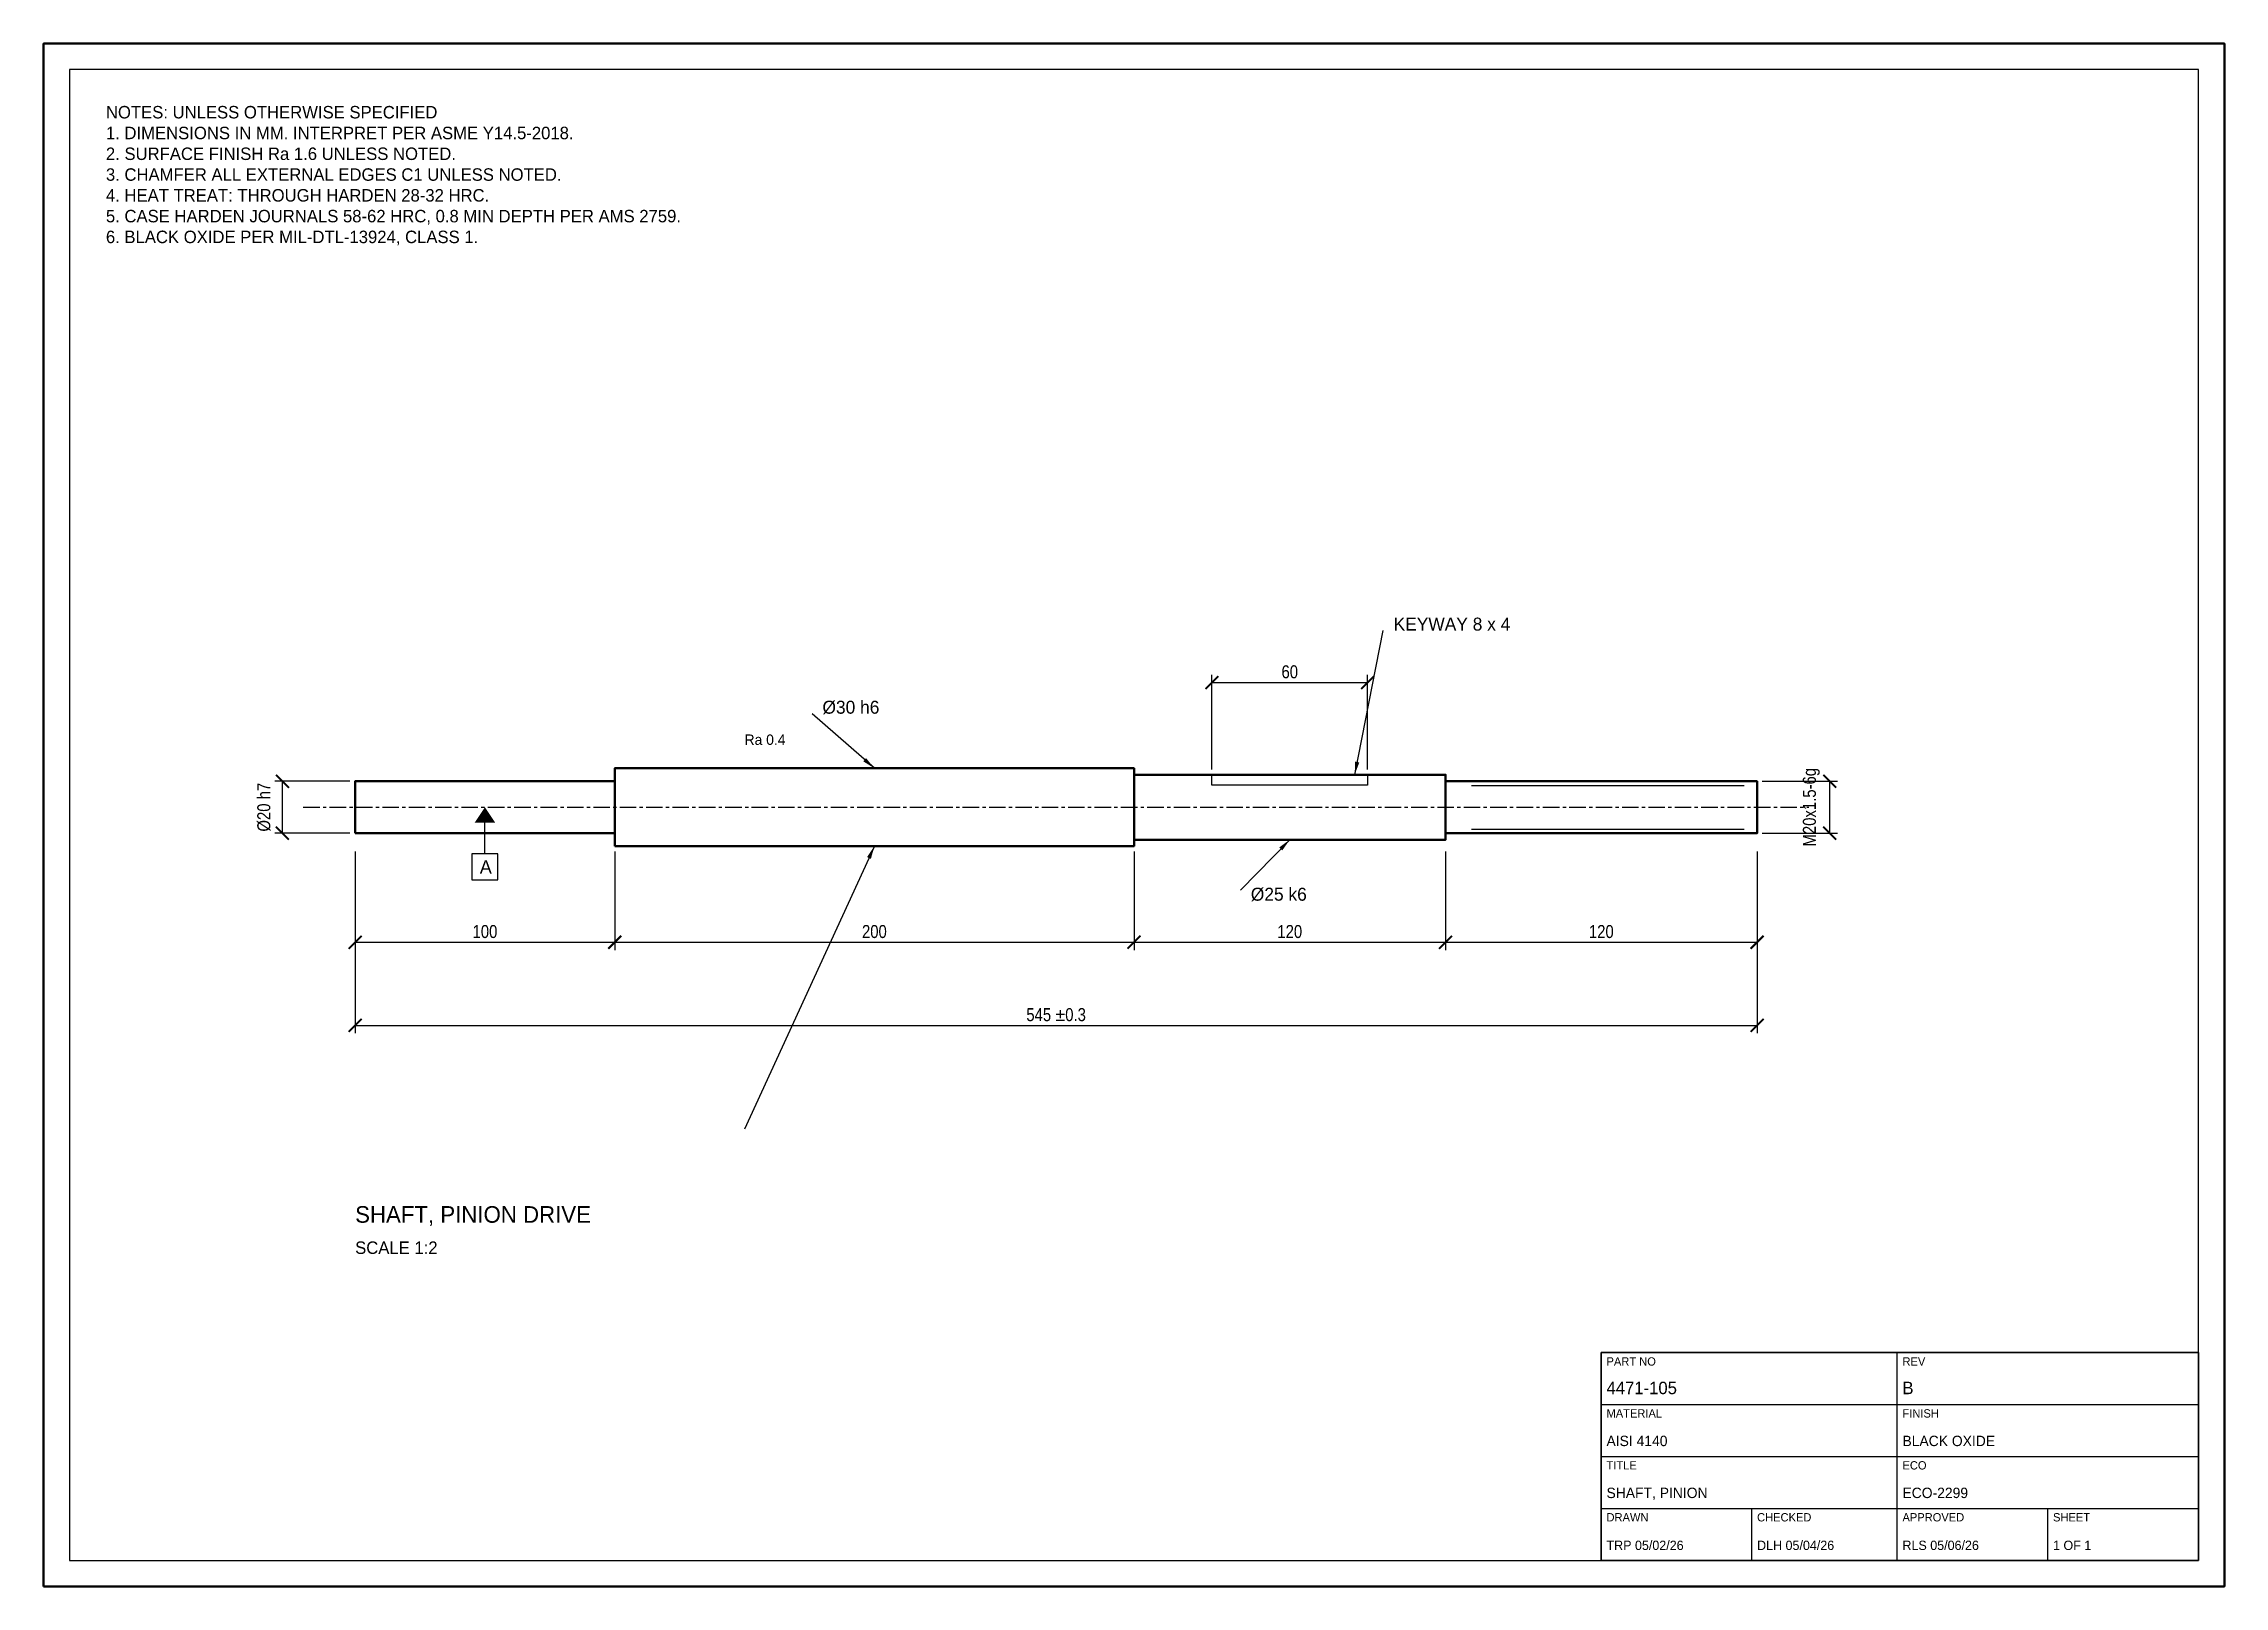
# Model space of a CAD drawing. Header units: millimetres. Extents: x 0 to 420, y 0 to 297.
import ezdxf

# ---------------------------------------------------------------- set-up
doc = ezdxf.new("R2010")
doc.units = ezdxf.units.MM
doc.linetypes.add('CENTER', pattern=[5.08, 3.175, -0.635, 0.635, -0.635])
for name, color, linetype in [('DIMS', 7, 'Continuous'), ('GDT', 7, 'Continuous'), ('GEOM', 7, 'Continuous'), ('NOTES', 7, 'Continuous'), ('TEXT', 7, 'Continuous'), ('TITLE', 7, 'Continuous')]:
    doc.layers.add(name, color=color, linetype=linetype)
doc.styles.add('OpenSansCondensed-Light', font='OpenSansCondensed-Light.ttf')
doc.dimstyles.new('EZDXF', dxfattribs={"dimtxt": 2.5, "dimasz": 2.5, "dimexe": 1.5, "dimexo": 1, "dimgap": 0.8, "dimtad": 1, "dimdec": 1, "dimlfac": 2, "dimzin": 12, "dimdsep": 46, "dimtxsty": 'OpenSansCondensed-Light', "dimblk": 'ARCHTICK', "dimcen": 2.5, "dimazin": 3, "dimtfac": 0.5, "dimtmove": 2, "dimatfit": 3})

# ---------------------------------------------------------------- blocks, each defined once
blk = doc.blocks.new('_ARCHTICK')
at = {"color": 0, "linetype": 'BYBLOCK', "const_width": 0.15}
blk.add_lwpolyline([(-0.5, -0.5), (0.5, 0.5)], dxfattribs=at)

msp = doc.modelspace()

# ---------------------------------------------------------------- linework, layer by layer
at = {"layer": 'GDT'}
msp.add_line((85, 141), (85, 147), dxfattribs=at)
msp.add_lwpolyline([(82.5, 136), (87.5, 136), (87.5, 141), (82.5, 141)], close=True, dxfattribs=at)
msp.add_solid([(83, 147), (87, 147), (85, 150)], dxfattribs=at)
at = {"layer": 'GEOM', "color": 8}
for p, q in [((275, 154.2), (327.5, 154.2)), ((275, 145.8), (327.5, 145.8))]:
    msp.add_line(p, q, dxfattribs=at)
at = {"layer": 'GEOM', "color": 8, "linetype": 'CENTER'}
msp.add_line((50, 150), (340, 150), dxfattribs=at)
at = {"layer": 'GEOM', "lineweight": 50}
for points in [[(0, 0), (420, 0), (420, 297), (0, 297)], [(110, 142.5), (210, 142.5), (210, 157.5), (110, 157.5)], [(210, 143.75), (270, 143.75), (270, 156.25), (210, 156.25)], [(60, 145), (110, 145), (110, 155), (60, 155)], [(270, 145), (330, 145), (330, 155), (270, 155)]]:
    msp.add_lwpolyline(points, close=True, dxfattribs=at)
at = {"layer": 'GEOM'}
for points in [[(5, 5), (415, 5), (415, 292), (5, 292)], [(225, 156.25), (255, 156.25), (255, 154.25), (225, 154.25)]]:
    msp.add_lwpolyline(points, close=True, dxfattribs=at)
at = {"layer": 'TITLE'}
for p, q in [((357, 15), (357, 45)), ((300, 35), (415, 35)), ((300, 25), (415, 25)), ((300, 15), (415, 15)), ((329, 5), (329, 15)), ((357, 5), (357, 15)), ((386, 5), (386, 15))]:
    msp.add_line(p, q, dxfattribs=at)
at = {"layer": 'TITLE', "lineweight": 35}
msp.add_lwpolyline([(300, 5), (415, 5), (415, 45), (300, 45)], close=True, dxfattribs=at)

# ---------------------------------------------------------------- texts
at = {"layer": 'GDT'}
msp.add_text('A', height=2.6, dxfattribs=at).set_placement((84, 137.2))
at = {"layer": 'NOTES', "insert": (12, 285), "char_height": 2.4, "width": 220, "attachment_point": 1}
msp.add_mtext('NOTES: UNLESS OTHERWISE SPECIFIED\\P1. DIMENSIONS IN MM. INTERPRET PER ASME Y14.5-2018.\\P2. SURFACE FINISH Ra 1.6 UNLESS NOTED.\\P3. CHAMFER ALL EXTERNAL EDGES C1 UNLESS NOTED.\\P4. HEAT TREAT: THROUGH HARDEN 28-32 HRC.\\P5. CASE HARDEN JOURNALS 58-62 HRC, 0.8 MIN DEPTH PER AMS 2759.\\P6. BLACK OXIDE PER MIL-DTL-13924, CLASS 1.', dxfattribs=at)
at = {"layer": 'TEXT'}
for s, height, p in [('KEYWAY 8 x 4', 2.5, (260, 184)), ('%%c30 h6', 2.5, (150, 168)), ('Ra 0.4', 2, (135, 162)), ('%%c25 k6', 2.5, (232.5, 132)), ('SHAFT, PINION DRIVE', 3.2, (60, 70)), ('SCALE 1:2', 2.4, (60, 64))]:
    msp.add_text(s, height=height, dxfattribs=at).set_placement(p)
at = {"layer": 'TITLE'}
for s, height, p in [('PART NO', 1.6, (301, 42.5)), ('REV', 1.6, (358, 42.5)), ('4471-105', 2.4, (301, 37)), ('B', 2.4, (358, 37)), ('MATERIAL', 1.6, (301, 32.5)), ('FINISH', 1.6, (358, 32.5)), ('AISI 4140', 2, (301, 27)), ('BLACK OXIDE', 2, (358, 27)), ('TITLE', 1.6, (301, 22.5)), ('ECO', 1.6, (358, 22.5)), ('SHAFT, PINION', 2, (301, 17)), ('ECO-2299', 2, (358, 17)), ('DRAWN', 1.6, (301, 12.5)), ('CHECKED', 1.6, (330, 12.5)), ('APPROVED', 1.6, (358, 12.5)), ('SHEET', 1.6, (387, 12.5)), ('TRP 05/02/26', 1.8, (301, 7)), ('DLH 05/04/26', 1.8, (330, 7)), ('RLS 05/06/26', 1.8, (358, 7)), ('1 OF 1', 1.8, (387, 7))]:
    msp.add_text(s, height=height, dxfattribs=at).set_placement(p)

# ---------------------------------------------------------------- dimensions: what is measured, and where the dimension line sits
at = {"layer": 'DIMS'}
for base, p1, p2 in [((225, 174), (225, 156.25), (255, 156.25)), ((60, 124), (60, 142.5), (110, 142.5)), ((110, 124), (110, 142.5), (210, 142.5)), ((210, 124), (210, 142.5), (270, 142.5)), ((270, 124), (270, 142.5), (330, 142.5))]:
    msp.add_linear_dim(base=base, p1=p1, p2=p2, dimstyle='EZDXF', dxfattribs=at).render()
for base, p1, p2, text in [((46, 145), (60, 145), (60, 155), '%%c20 h7'), ((344, 145), (330, 145), (330, 155), 'M20x1.5-6g')]:
    msp.add_linear_dim(base=base, p1=p1, p2=p2, angle=90, text=text, dimstyle='EZDXF', dxfattribs=at).render()
msp.add_linear_dim(base=(60, 108), p1=(60, 142.5), p2=(330, 142.5), text='545 ±0.3', dimstyle='EZDXF', dxfattribs=at).render()

# ---------------------------------------------------------------- leaders
for points in [[(252.5, 156.25), (258, 184)], [(160, 157.5), (148, 168)], [(240, 143.75), (230.5, 134)], [(160, 142.5), (135, 88)]]:
    msp.add_leader(points, dimstyle='EZDXF', dxfattribs=at)

doc.saveas('drawing.dxf')
